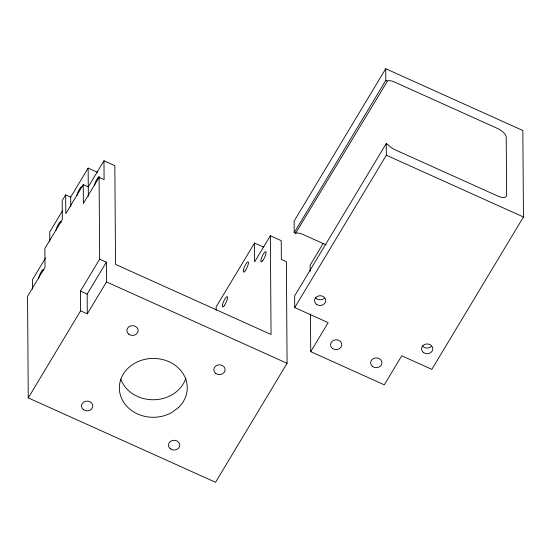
<?xml version="1.0" encoding="UTF-8"?>
<svg xmlns="http://www.w3.org/2000/svg" width="551" height="551" viewBox="0 0 551 551"><rect width="100%" height="100%" fill="white"/><g stroke="black" fill="none" stroke-linecap="round" stroke-linejoin="round"><path stroke-width="0.83" d="M70.755 206.522L70.693 197.12L65.672 194.861L62.187 200.66L62.318 219.463L44.865 248.487L44.996 267.29L27.55 296.314L28.259 397.898L215.544 482.283L287.085 363.295L286.375 261.704L281.354 259.445L281.224 240.642L270.355 235.745L254.652 261.863L254.521 243.06L263.839 247.261M62.401 210.902L49.755 231.943L49.817 241.345M70.693 197.12L88.139 168.096L97.458 172.291M270.355 235.745L271.044 334.464L115.531 264.397L114.842 165.679L103.974 160.782L88.27 186.899L83.256 184.64L65.803 213.664L65.672 194.861M45.519 258.006L32.433 279.77L32.502 289.172M103.974 160.782L104.105 179.585L99.09 177.326L83.387 203.443L83.256 184.64M28.259 397.898L80.604 310.833L80.467 291.086L99.662 259.163L99.09 177.326M80.604 310.833L87.292 313.85L87.154 294.096L106.35 262.173L99.662 259.163M87.292 313.85L106.488 281.919L106.35 262.173M254.521 243.06L216.137 306.914L216.157 310.33M310.454 313.987L310.723 351.669L384.295 384.818L401.741 355.801L431.839 369.363L523.45 216.991L522.844 130.497L385.728 68.717L294.124 221.082L294.2 232.749L296.011 233.176A9.739 4.291 31 0 1 302.547 234.251L326.061 244.851M294.2 232.749L385.81 80.384L385.728 68.717M295.543 233.355L387.615 80.811A9.739 4.291 31 0 1 394.158 81.885L497.828 128.597A9.739 4.291 31 0 1 506.224 137.068L506.631 195.357A9.739 4.291 31 0 1 498.304 196.287L394.626 149.576A9.739 4.291 31 0 1 388.062 144.748L386.251 143.542L294.647 295.908L294.723 307.582L328.169 322.645L310.723 351.669M323.203 243.411L310.117 265.176L310.158 271.168M294.723 307.582L386.334 155.21L523.45 216.991M385.81 80.384L387.146 80.983M106.488 281.919L287.085 363.295M80.467 291.086L87.154 294.096M386.251 143.542L386.334 155.678M88.139 168.096L88.339 196.301M185.894 378.144A33.948 29.43 -0.4 0 1 153.75 399.744A33.948 29.43 -0.4 0 1 120.8 379.198M38.694 278.138A5.662 1.322 -65.7 0 1 41.545 271.299A5.662 1.322 -65.7 0 1 43.846 270.307M56.009 230.311A5.662 1.322 -65.7 0 1 58.867 223.472A5.662 1.322 -65.7 0 1 61.161 222.48M76.947 195.481A5.662 1.322 -65.7 0 1 79.461 189.186A5.662 1.322 -65.7 0 1 82.003 187.071M94.531 185.267A5.662 1.322 -65.7 0 1 97.72 177.939A5.662 1.322 -65.7 0 1 99.593 178.317M324.298 298.27A5.662 4.904 -0.4 0 1 315.358 297.602M431.316 346.489A5.662 4.904 -0.4 0 1 422.376 345.821M178.317 407.712L171.526 412.658A33.948 29.43 -0.4 0 1 119.643 391.727A33.948 29.43 -0.4 0 1 163.551 359.775A33.948 29.43 -0.4 0 1 178.317 407.712M83.325 409.613A5.662 4.904 -0.4 0 0 92.671 407.051A5.662 4.904 -0.4 0 0 85.453 401.314A5.662 4.904 -0.4 0 0 83.325 409.613M262.786 260.609A5.662 1.322 -65.7 0 0 265.968 251.821A5.662 1.322 -65.7 0 0 261.58 257.84A5.662 1.322 -65.7 0 0 262.786 260.609M170.273 448.789A5.662 4.904 -0.4 0 0 179.626 446.227A5.662 4.904 -0.4 0 0 172.408 440.497A5.662 4.904 -0.4 0 0 170.273 448.789M215.641 373.33A5.662 4.904 -0.4 0 0 224.994 370.768A5.662 4.904 -0.4 0 0 217.769 365.037A5.662 4.904 -0.4 0 0 215.641 373.33M128.686 334.154A5.662 4.904 -0.4 0 0 138.039 331.592A5.662 4.904 -0.4 0 0 130.821 325.855A5.662 4.904 -0.4 0 0 128.686 334.154M245.202 270.823A5.662 1.322 -65.7 0 0 248.384 262.042A5.662 1.322 -65.7 0 0 243.997 268.061A5.662 1.322 -65.7 0 0 245.202 270.823M224.264 305.653A5.662 1.322 -65.7 0 0 227.446 296.865A5.662 1.322 -65.7 0 0 223.059 302.885A5.662 1.322 -65.7 0 0 224.264 305.653M332.343 348.315A5.662 4.904 -0.4 0 0 341.689 345.752A5.662 4.904 -0.4 0 0 334.471 340.015A5.662 4.904 -0.4 0 0 332.343 348.315M423.361 352.44A5.662 4.904 -0.4 0 0 432.714 349.878A5.662 4.904 -0.4 0 0 425.496 344.148A5.662 4.904 -0.4 0 0 423.361 352.44M316.343 304.221A5.662 4.904 -0.4 0 0 325.696 301.659A5.662 4.904 -0.4 0 0 318.478 295.928A5.662 4.904 -0.4 0 0 316.343 304.221M372.469 366.394A5.662 4.904 -0.4 0 0 381.822 363.832A5.662 4.904 -0.4 0 0 374.604 358.102A5.662 4.904 -0.4 0 0 372.469 366.394"/></g></svg>
